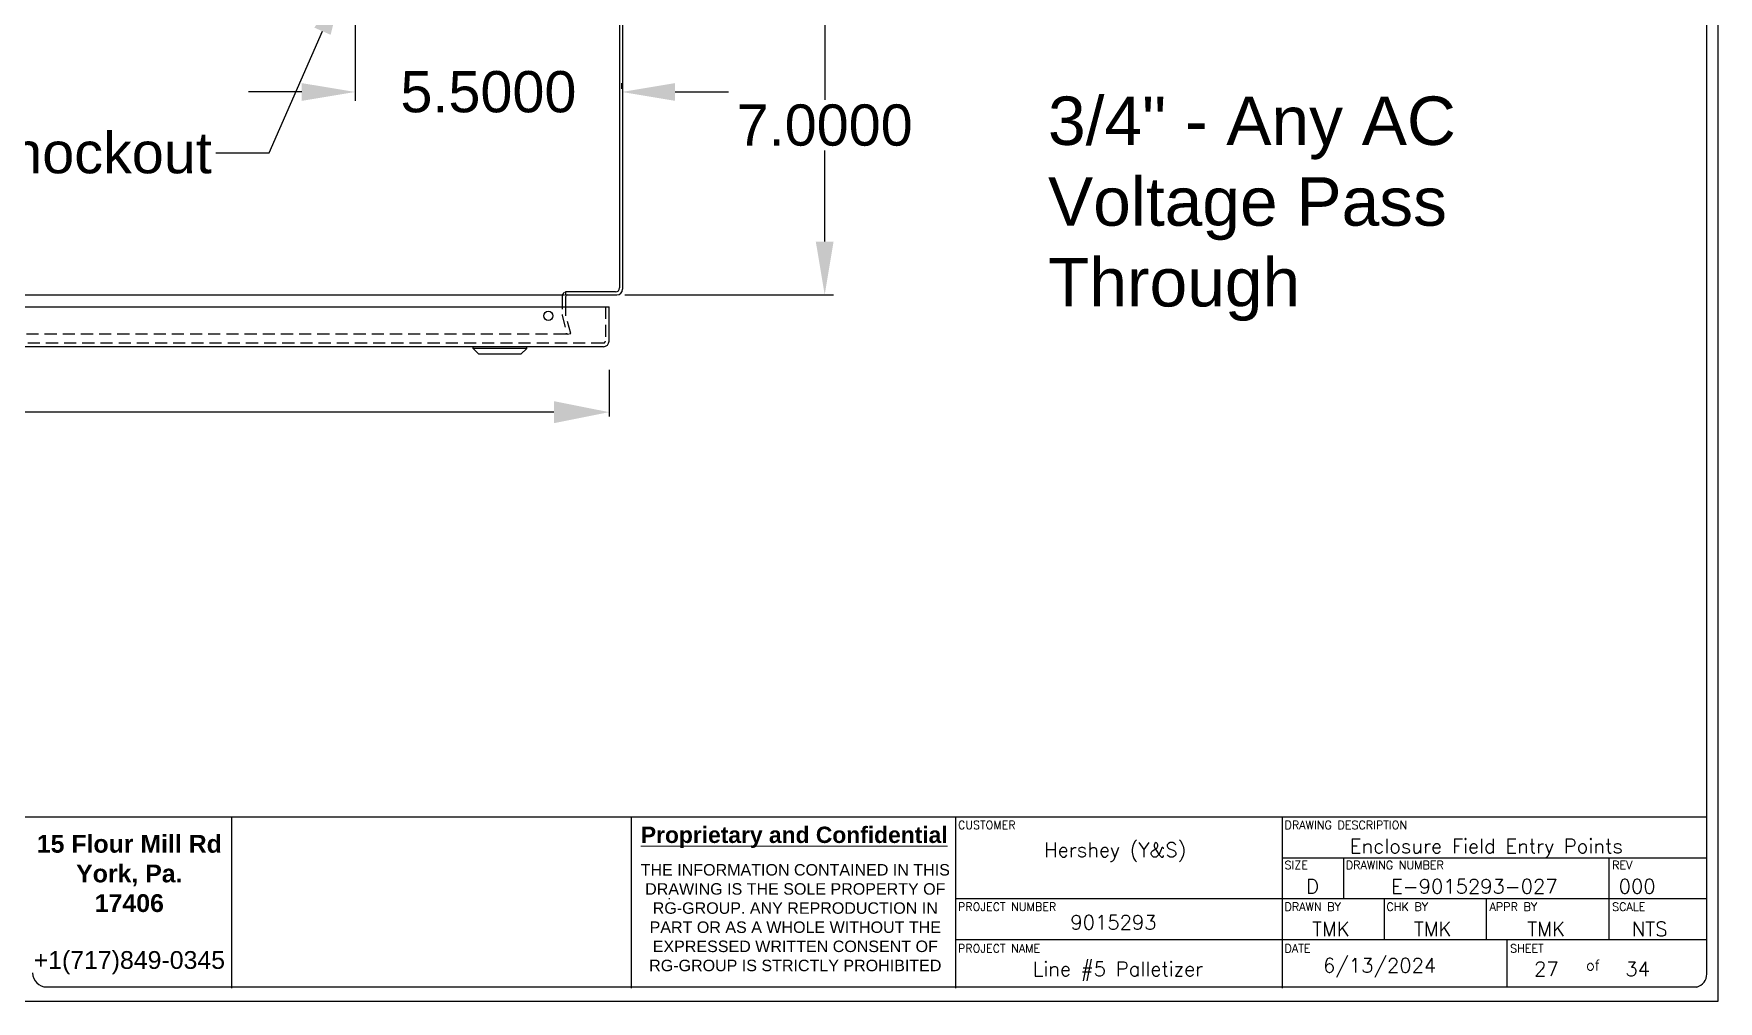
# Model space of a CAD drawing. Header units: inches. Extents: x 0 to 81.1, y 0 to 52.1.
# Drawn here: x 46.37 to 81.12, y -0.02 to 19.95 of the extents above; entities that cross this region are included whole.
import ezdxf
from ezdxf.enums import TextEntityAlignment as Align

# ---------------------------------------------------------------- set-up
doc = ezdxf.new("R2010")
doc.units = ezdxf.units.IN
doc.header["$MEASUREMENT"] = 0
doc.linetypes.add('HIDDEN', pattern=[0.375, 0.25, -0.125])
for name, color, linetype in [('DEFAULT_2', 8, 'HIDDEN'), ('DIMENSIONS', 7, 'Continuous'), ('DOOR_ASSEMBLY', 7, 'Continuous'), ('TB_LABELS', 1, 'Continuous')]:
    doc.layers.add(name, color=color, linetype=linetype)
doc.styles.add('Annotative', font='arial.ttf')
doc.styles.add('Fields', font='simplex.shx', dxfattribs={"height": 0.185})
doc.styles.get("Standard").update_dxf_attribs({"font": 'arial.ttf'})
doc.styles.add('WD', font='romans.shx', dxfattribs={"height": 0.185})
doc.dimstyles.new('DIMSTYLE_1', dxfattribs={"dimtxt": 0.852273, "dimasz": 1.136364, "dimexe": 0.09, "dimexo": 0.07, "dimgap": 0.0375, "dimtad": 0, "dimtih": 1, "dimtoh": 1, "dimzin": 4, "dimdsep": 46, "dimtxsty": 'Standard', "dimblk": '_FILLED', "dimblk1": '_FILLED', "dimblk2": '_FILLED', "dimcen": 0.09, "dimadec": 3, "dimazin": 1, "dimtfac": 1, "dimtdec": 3, "dimtofl": 0, "dimtmove": 0, "dimatfit": 3, "dimldrblk": '_FILLED', "dimfxl": 1, "dimtolj": 1, "dimtzin": 4, "dimarcsym": 0})
doc.dimstyles.get("Standard").update_dxf_attribs({"dimtxt": 0.18, "dimasz": 0.18, "dimexe": 0.18, "dimexo": 0.0625, "dimgap": 0.09, "dimtad": 0, "dimtih": 1, "dimtoh": 1, "dimdec": 4, "dimzin": 0, "dimdsep": 46, "dimtxsty": 'Standard', "dimcen": 0.09, "dimadec": 0, "dimazin": 0, "dimtfac": 1, "dimtdec": 4, "dimtofl": 0, "dimtmove": 0, "dimatfit": 3, "dimfxl": 1, "dimtolj": 1, "dimtzin": 0, "dimarcsym": 0})

# ---------------------------------------------------------------- blocks, each defined once
blk = doc.blocks.new('RG_Master_Ver_4_2_2')
at = {"color": 3}
for p, q in [((34.15, 0.194), (34.15, 21.734)), ((10.12, 1.563), (34.15, 1.563)), ((21.3, 1.563), (21.3, 0.072)), ((24.781, 1.562), (24.781, 0.072)), ((27.605, 1.563), (27.605, 0.072)), ((30.451, 1.563), (30.451, 0.072)), ((30.451, 1.207), (34.15, 1.207)), ((30.984, 1.207), (30.984, 0.852)), ((33.297, 1.207), (33.297, 0.852)), ((25.107, 0.852), (25.117, 0.852)), ((27.605, 0.852), (34.15, 0.852)), ((27.959, 0.852), (27.961, 0.852)), ((31.34, 0.852), (31.34, 0.496)), ((32.229, 0.852), (32.229, 0.496)), ((33.297, 0.852), (33.297, 0.496)), ((27.605, 0.496), (34.15, 0.496)), ((32.407, 0.496), (32.407, 0.085)), ((19.689, 0.081), (34.062, 0.081))]:
    blk.add_line(p, q, dxfattribs=at)
blk.add_lwpolyline([(0, -0.044), (34.25, -0.044), (34.25, 21.956), (0, 21.956)], close=True, dxfattribs=at)
for centre, radius, start, end in [((19.689, 0.203), 0.122, 180, 270), ((34.035, 0.192), 0.115, 283.6956, 0.7965)]:
    blk.add_arc(centre, radius, start, end, dxfattribs=at)
at = {"color": 3, "linetype": 'Continuous', "lineweight": 20, "insert": (26.201, 1.478), "char_height": 0.14228, "width": 2.80179, "attachment_point": 2, "style": 'Annotative'}
blk.add_mtext('{\\fArial|b1|i0|c0|p34;\\LProprietary and Confidential}', dxfattribs=at)
at = {"color": 3, "insert": (20.409, 1.406), "char_height": 0.14228, "attachment_point": 2}
blk.add_mtext_dynamic_manual_height_columns('{\\fArial|b1|i0|c0|p34;\\H1.08937x;15 Flour Mill Rd\\PYork, Pa. \\P17406}\\P\\P{\\H1.08937x;+1(717)849-0345}', width=1.73509, gutter_width=0.69, heights=[0], dxfattribs=at)
at = {"color": 3, "insert": (26.21, 1.152), "char_height": 0.1, "width": 2.78538, "attachment_point": 2, "style": 'Annotative'}
blk.add_mtext('THE INFORMATION CONTAINED IN THIS DRAWING IS THE SOLE PROPERTY OF RG-GROUP. ANY REPRODUCTION IN PART OR AS A WHOLE WITHOUT THE EXPRESSED WRITTEN CONSENT OF RG-GROUP IS STRICTLY PROHIBITED', dxfattribs=at)
at = {"insert": (30.807, 0.331), "char_height": 0.125, "attachment_point": 1, "style": 'Fields'}
blk.add_mtext('6/13/2024', dxfattribs=at)
at = {"style": 'Fields'}
for tag, p in [('DESCRIPTION_3', (13.116, 1.307)), ('DRN_3', (15.472, 1.307)), ('CHK_3', (16.529, 1.307)), ('APP_3', (17.552, 1.307)), ('DATE_3', (18.829, 1.307)), ('CUSTOMER', (28.997, 1.214)), ('DRAWING_DESC', (32.229, 1.246)), ('DESCRIPTION_2', (13.116, 0.951)), ('DRN_2', (15.472, 0.951)), ('CHK_2', (16.529, 0.951)), ('APP_2', (17.552, 0.951)), ('DATE_2', (18.829, 0.951)), ('DRAWING_#', (32.125, 0.894)), ('SIZE', (30.715, 0.894)), ('REV', (33.543, 0.894)), ('DESCRIPTION_1', (13.116, 0.596)), ('DRN_1', (15.472, 0.596)), ('CHK_1', (16.529, 0.596)), ('APP_1', (17.552, 0.596)), ('DATE_1', (18.829, 0.596)), ('PROJECT_#', (28.981, 0.581)), ('DRN_BY', (30.875, 0.524)), ('CHK_BY', (31.762, 0.524)), ('APP_BY', (32.75, 0.524)), ('SCALE', (33.652, 0.524)), ('PROJECT_NAME', (29.021, 0.176)), ('SHEETNUM', (32.753, 0.176)), ('TTL_SHTS', (33.547, 0.176))]:
    blk.add_attdef(tag, text='', height=0.125, dxfattribs=at).set_placement(p, align=Align.CENTER)
at = {"style": 'Fields', "flags": 9}
blk.add_attdef('WD_TB', (9.953, 0.194), '', height=0.0638, dxfattribs=at)
at = {"layer": 'TB_LABELS', "style": 'WD'}
for s, height, p in [('CUSTOMER', 0.0711, (27.627, 1.528)), ('DRAWING DESCRIPTION', 0.07114, (30.472, 1.528)), ('SIZE', 0.0711, (30.472, 1.179)), ('DRAWING NUMBER', 0.07114, (31.006, 1.179)), ('REV', 0.0711, (33.325, 1.179)), ('PROJECT NUMBER', 0.07114, (27.627, 0.816)), ('DRAWN BY', 0.0711, (30.472, 0.816)), ('CHK BY', 0.0711, (31.359, 0.816)), ('APPR BY', 0.0711, (32.258, 0.816)), ('SCALE', 0.0711, (33.325, 0.816)), ('PROJECT NAME', 0.07114, (27.627, 0.453)), ('DATE', 0.0711, (30.472, 0.453)), ('SHEET', 0.0711, (32.436, 0.453)), ('of', 0.0925, (33.098, 0.318))]:
    blk.add_text(s, height=height, dxfattribs=at).set_placement(p, align=Align.TOP_LEFT)
blk = doc.blocks.new('_FILLED')
at = {"color": 0, "linetype": 'ByBlock'}
blk.add_solid([(0, 0), (-1, 0.2), (-1, -0.2)], dxfattribs=at)
blk = doc.blocks.new('*D5')
at = {"layer": 'Defpoints', "color": 0, "linetype": 'Continuous', "transparency": 16777216}
for p in [(22.613, 13.088), (58.238, 13.088), (58.238, 12.142)]:
    blk.add_point(p, dxfattribs=at)
at = {"layer": 'DIMENSIONS', "color": 0, "linetype": 'Continuous', "lineweight": -2, "transparency": 16777216}
for p, q in [((22.613, 13.018), (22.613, 12.052)), ((58.238, 13.018), (58.238, 12.052)), ((23.75, 12.142), (38.656, 12.142)), ((57.102, 12.142), (42.196, 12.142))]:
    blk.add_line(p, q, dxfattribs=at)
at = {"layer": 'DIMENSIONS', "color": 0, "linetype": 'Continuous', "lineweight": -2, "transparency": 16777216, "xscale": 1.1363636364, "yscale": 1.1363636364, "zscale": 1.1363636364, "rotation": 180}
blk.add_blockref('_FILLED', (22.613, 12.142), dxfattribs=at)
at = {"layer": 'DIMENSIONS', "color": 0, "linetype": 'Continuous', "lineweight": -2, "transparency": 16777216, "xscale": 1.1363636364, "yscale": 1.1363636364, "zscale": 1.1363636364}
blk.add_blockref('_FILLED', (58.238, 12.142), dxfattribs=at)
at = {"layer": 'DIMENSIONS', "color": 0, "linetype": 'Continuous', "transparency": 16777216, "insert": (40.426, 13.35), "char_height": 0.85227, "width": 5.11707, "attachment_point": 2, "line_spacing_factor": 0.9}
blk.add_mtext('\\A1;35.63 DOOR', dxfattribs=at)
blk = doc.blocks.new('*D8')
at = {"color": 0, "lineweight": -2, "transparency": 16777216}
for p, q in [((53, 42.438), (53, 18.57)), ((58.5, 18.812), (58.5, 18.93)), ((51.9, 18.75), (50.8, 18.75)), ((59.6, 18.75), (60.7, 18.75))]:
    blk.add_line(p, q, dxfattribs=at)
at = {"color": 0, "transparency": 16777216}
for points in [[(51.9, 18.933), (51.9, 18.567), (53, 18.75)], [(59.6, 18.933), (59.6, 18.567), (58.5, 18.75)]]:
    blk.add_solid(points, dxfattribs=at)
at = {"layer": 'Defpoints', "color": 0, "transparency": 16777216}
for p in [(53, 42.5), (53, 18.75), (58.5, 18.75)]:
    blk.add_point(p, dxfattribs=at)
at = {"color": 0, "transparency": 16777216, "insert": (55.75, 18.75), "char_height": 0.85, "attachment_point": 5}
blk.add_mtext('\\A1;5.5000', dxfattribs=at)
blk = doc.blocks.new('*D27')
at = {"color": 0, "lineweight": -2, "transparency": 16777216}
for p, q in [((52.992, 21.428), (52.992, 21.608)), ((52.902, 21.518), (53.082, 21.518)), ((51.223, 17.497), (52.326, 20.004)), ((50.123, 17.497), (51.223, 17.497))]:
    blk.add_line(p, q, dxfattribs=at)
at = {"color": 0, "transparency": 16777216}
blk.add_solid([(52.158, 20.078), (52.494, 19.93), (52.769, 21.011)], dxfattribs=at)
at = {"layer": 'Defpoints', "color": 0, "transparency": 16777216}
for p in [(53.214, 22.024), (52.769, 21.011)]:
    blk.add_point(p, dxfattribs=at)
at = {"color": 0, "transparency": 16777216, "insert": (44.749, 17.497), "char_height": 0.85, "attachment_point": 5}
blk.add_mtext('\\A1;{\\H0.7x;\\S3/4;}" Conduit Knockout', dxfattribs=at)
blk = doc.blocks.new('*D32')
at = {"color": 0, "lineweight": -2, "transparency": 16777216}
for p, q in [((51, 21.563), (62.868, 21.563)), ((62.688, 20.463), (62.688, 18.586)), ((62.688, 15.663), (62.688, 17.539)), ((58.563, 14.563), (62.868, 14.563))]:
    blk.add_line(p, q, dxfattribs=at)
at = {"color": 0, "transparency": 16777216}
for points in [[(62.504, 20.463), (62.871, 20.463), (62.688, 21.563)], [(62.504, 15.663), (62.871, 15.663), (62.688, 14.563)]]:
    blk.add_solid(points, dxfattribs=at)
at = {"layer": 'Defpoints', "color": 0, "transparency": 16777216}
for p in [(50.938, 21.563), (62.688, 21.563), (58.5, 14.563)]:
    blk.add_point(p, dxfattribs=at)
at = {"color": 0, "transparency": 16777216, "insert": (62.688, 18.062), "char_height": 0.85, "attachment_point": 5}
blk.add_mtext('\\A1;7.0000', dxfattribs=at)

msp = doc.modelspace()

# ---------------------------------------------------------------- linework, layer by layer
at = {"color": 3, "linetype": 'Continuous'}
for p, q in [((58.45517, 30.41819), (58.45517, 14.70419)), ((58.51817, 30.42519), (58.51817, 14.67819)), ((58.37517, 14.62419), (57.34129, 14.62419)), ((23.72017, 14.56119), (57.31617, 14.56119)), ((57.34317, 14.56119), (58.40117, 14.56119)), ((57.34317, 14.51919), (57.34317, 14.31819))]:
    msp.add_line(p, q, dxfattribs=at)
at = {"color": 7, "linetype": 'Continuous'}
msp.add_line((57.34317, 14.62419), (57.34317, 14.56119), dxfattribs=at)
at = {"color": 3, "linetype": 'Continuous'}
for centre, radius, start, end in [((58.37517, 14.70419), 0.08, 270, 0), ((58.40117, 14.67819), 0.117, 270, 0), ((57.38517, 14.51919), 0.042, 90, 180)]:
    msp.add_arc(centre, radius, start, end, dxfattribs=at)
at = {"layer": 'DEFAULT_2', "color": 8, "linetype": 'HIDDEN'}
for p, q in [((57.26817, 14.51919), (57.26817, 14.16056)), ((57.34317, 14.31819), (57.34317, 14.16056)), ((57.27157, 14.13467), (57.37503, 13.74856)), ((57.44748, 13.76797), (57.34402, 14.15408)), ((57.34346, 13.74856), (23.69287, 13.74856)), ((57.37503, 13.74856), (57.44748, 13.76797))]:
    msp.add_line(p, q, dxfattribs=at)
for points in [[(57.36139, 13.75931), (57.3604, 13.75761), (57.35925, 13.75601), (57.35793, 13.75453), (57.35646, 13.75319), (57.35486, 13.752), (57.35314, 13.75097), (57.35133, 13.75011), (57.34943, 13.74944), (57.34748, 13.74895), (57.34549, 13.74866), (57.34346, 13.74856)], [(57.36139, 13.75931), (57.36219, 13.7611), (57.36281, 13.76296), (57.36322, 13.76487), (57.36343, 13.76681), (57.36346, 13.76788)], [(57.36346, 13.76788), (57.36344, 13.76876), (57.36325, 13.77069), (57.36285, 13.77261)]]:
    msp.add_lwpolyline(points, dxfattribs=at)
for centre, radius, start, end in [((57.38517, 14.51919), 0.117, 123.099825, 180), ((57.36817, 14.16056), 0.1, 180, 195), ((57.36817, 14.16056), 0.025, 180, 195)]:
    msp.add_arc(centre, radius, start, end, dxfattribs=at)
at = {"layer": 'DOOR_ASSEMBLY', "color": 3, "linetype": 'Continuous'}
for p, q in [((22.62817, 14.31819), (58.22317, 14.31819)), ((58.23817, 13.61019), (58.23817, 14.31819)), ((58.12117, 13.49319), (22.73017, 13.49319))]:
    msp.add_line(p, q, dxfattribs=at)
at = {"layer": 'DOOR_ASSEMBLY', "color": 8, "linetype": 'HIDDEN'}
for p, q in [((58.16317, 14.31819), (58.16317, 13.61019)), ((58.12117, 13.56819), (22.73017, 13.56819))]:
    msp.add_line(p, q, dxfattribs=at)
at = {"layer": 'DOOR_ASSEMBLY', "color": 7, "linetype": 'Continuous'}
for p, q in [((58.22317, 14.31819), (58.23817, 14.31819)), ((55.43699, 13.45382), (55.43699, 13.49319)), ((55.5551, 13.33571), (55.43699, 13.45382)), ((56.53935, 13.45382), (55.43699, 13.45382)), ((56.42123, 13.33571), (55.5551, 13.33571)), ((56.42124, 13.33571), (56.53935, 13.45382)), ((56.53935, 13.45382), (56.53935, 13.49319))]:
    msp.add_line(p, q, dxfattribs=at)
at = {"layer": 'DOOR_ASSEMBLY', "color": 3, "linetype": 'Continuous'}
msp.add_circle((56.98817, 14.13019), 0.094, dxfattribs=at)
msp.add_arc((58.12117, 13.61019), 0.117, 270, 0, dxfattribs=at)
at = {"layer": 'DOOR_ASSEMBLY', "color": 8, "linetype": 'HIDDEN'}
msp.add_arc((58.12117, 13.61019), 0.042, 270, 0, dxfattribs=at)

# ---------------------------------------------------------------- block references
ref = msp.add_blockref('RG_Master_Ver_4_2_2', (0, 0.08554), dxfattribs=dict(xscale=2.368613138686131, yscale=2.368613138686131, zscale=2.368613138686131))
ref.add_attrib('CUSTOMER', 'Hershey (Y&S)', dxfattribs={"height": 0.2960766, "style": 'Fields'}).set_placement((68.68172, 2.95987), align=Align.CENTER)
ref.add_attrib('DRAWING_DESC', 'Enclosure Field Entry Points', dxfattribs={"height": 0.2960766, "style": 'Fields'}).set_placement((76.3391, 3.03571), align=Align.CENTER)
ref.add_attrib('PROJECT_#', '9015293', dxfattribs={"height": 0.296077, "style": 'Fields'}).set_placement((68.64554, 1.46157), align=Align.CENTER)
ref.add_attrib('PROJECT_NAME', 'Line #5 Palletizer', dxfattribs={"height": 0.2960766, "style": 'Fields'}).set_placement((68.73961, 0.50213), align=Align.CENTER)
ref.add_attrib('SIZE', 'D', dxfattribs={"height": 0.29608, "style": 'Fields'}).set_placement((72.75082, 2.20406), align=Align.CENTER)
ref.add_attrib('APP_BY', 'TMK', dxfattribs={"height": 0.296077, "style": 'Fields'}).set_placement((77.57208, 1.32782), align=Align.CENTER)
ref.add_attrib('DRAWING_#', 'E-9015293-027', dxfattribs={"height": 0.2960766, "style": 'Fields'}).set_placement((76.0917, 2.20406), align=Align.CENTER)
ref.add_attrib('REV', '000', dxfattribs={"height": 0.296077, "style": 'Fields'}).set_placement((79.45009, 2.20406), align=Align.CENTER)
ref.add_attrib('SCALE', 'NTS', dxfattribs={"height": 0.296077, "style": 'Fields'}).set_placement((79.70806, 1.32782), align=Align.CENTER)
ref.add_attrib('DRN_BY', 'TMK', dxfattribs={"height": 0.296077, "style": 'Fields'}).set_placement((73.13093, 1.32782), align=Align.CENTER)
ref.add_attrib('CHK_BY', 'TMK', dxfattribs={"height": 0.296077, "style": 'Fields'}).set_placement((75.23077, 1.32782), align=Align.CENTER)
ref.add_attrib('SHEETNUM', '27', dxfattribs={"height": 0.296077, "style": 'Fields'}).set_placement((77.57851, 0.50213), align=Align.CENTER)
ref.add_attrib('TTL_SHTS', '34', dxfattribs={"height": 0.296077, "style": 'Fields'}).set_placement((79.46, 0.50213), align=Align.CENTER)

# ---------------------------------------------------------------- texts
at = {"insert": (67.2953, 18.65665), "char_height": 1, "attachment_point": 1}
msp.add_mtext_dynamic_manual_height_columns('3/4" - Any AC Voltage Pass Through', width=10.2233981, gutter_width=1, heights=[0], dxfattribs=at)

# ---------------------------------------------------------------- dimensions: what is measured, and where the dimension line sits
at = {"color": 2}
dim = msp.add_linear_dim(base=(53, 18.75), p1=(58.5, 18.75), p2=(53, 42.5), dimstyle='Standard', override={"dimtxt": 0.85, "dimasz": 1.1}, dxfattribs=at)
dim.commit()
dim.dimension.update_dxf_attribs({"geometry": '*D8', "text_midpoint": (55.75, 18.75)})
dim = msp.add_diameter_dim_2p(p1=(53.21445, 22.02402), p2=(52.76892, 21.01105), text='{\\H0.7x;\\S3/4;}" Conduit Knockout', dimstyle='Standard', override={"dimtxt": 0.85, "dimasz": 1.1})
dim.commit()
dim.dimension.update_dxf_attribs({"geometry": '*D27', "text_midpoint": (44.74947, 17.49707), "dimtype": 163})
dim = msp.add_linear_dim(base=(62.6875, 21.5625), p1=(58.5, 14.5625), p2=(50.9375, 21.5625), angle=90, dimstyle='Standard', override={"dimtxt": 0.85, "dimasz": 1.1}, dxfattribs=at)
dim.commit()
dim.dimension.update_dxf_attribs({"geometry": '*D32', "text_midpoint": (62.6875, 18.0625)})
at = {"layer": 'DIMENSIONS', "color": 2, "linetype": 'Continuous'}
dim = msp.add_linear_dim(base=(58.2381662708, 12.142331199), p1=(22.6131662708, 13.0881521013), p2=(58.2381662708, 13.0881521013), text='<> DOOR', dimstyle='DIMSTYLE_1', dxfattribs=at)
dim.commit()
dim.dimension.update_dxf_attribs({"geometry": '*D5', "text_midpoint": (40.4256662708, 12.142331199), "dimtype": 160})

doc.saveas('drawing.dxf')
